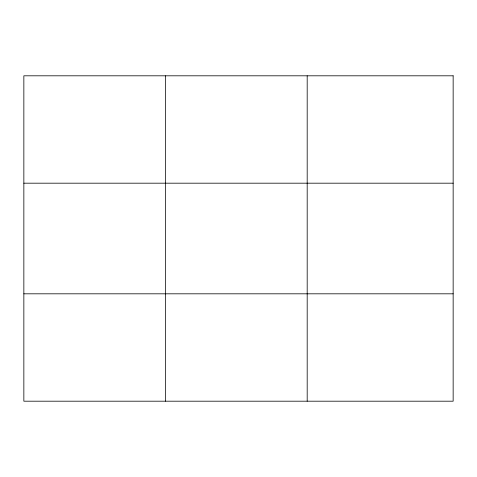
<?xml version="1.0" encoding="UTF-8"?>
<svg xmlns="http://www.w3.org/2000/svg" width="477" height="477" viewBox="0 0 477 477"><rect width="100%" height="100%" fill="white"/><g stroke="black" fill="none" stroke-linecap="round" stroke-linejoin="round"><path stroke-width="0.72" d="M165.519 75.807L165.519 401.193M307.188 75.807L307.188 401.193M23.85 183.186L453.15 183.186M23.85 293.814L453.15 293.814M453.15 75.807L453.15 401.193L23.85 401.193L23.85 75.807L453.15 75.807"/></g></svg>
